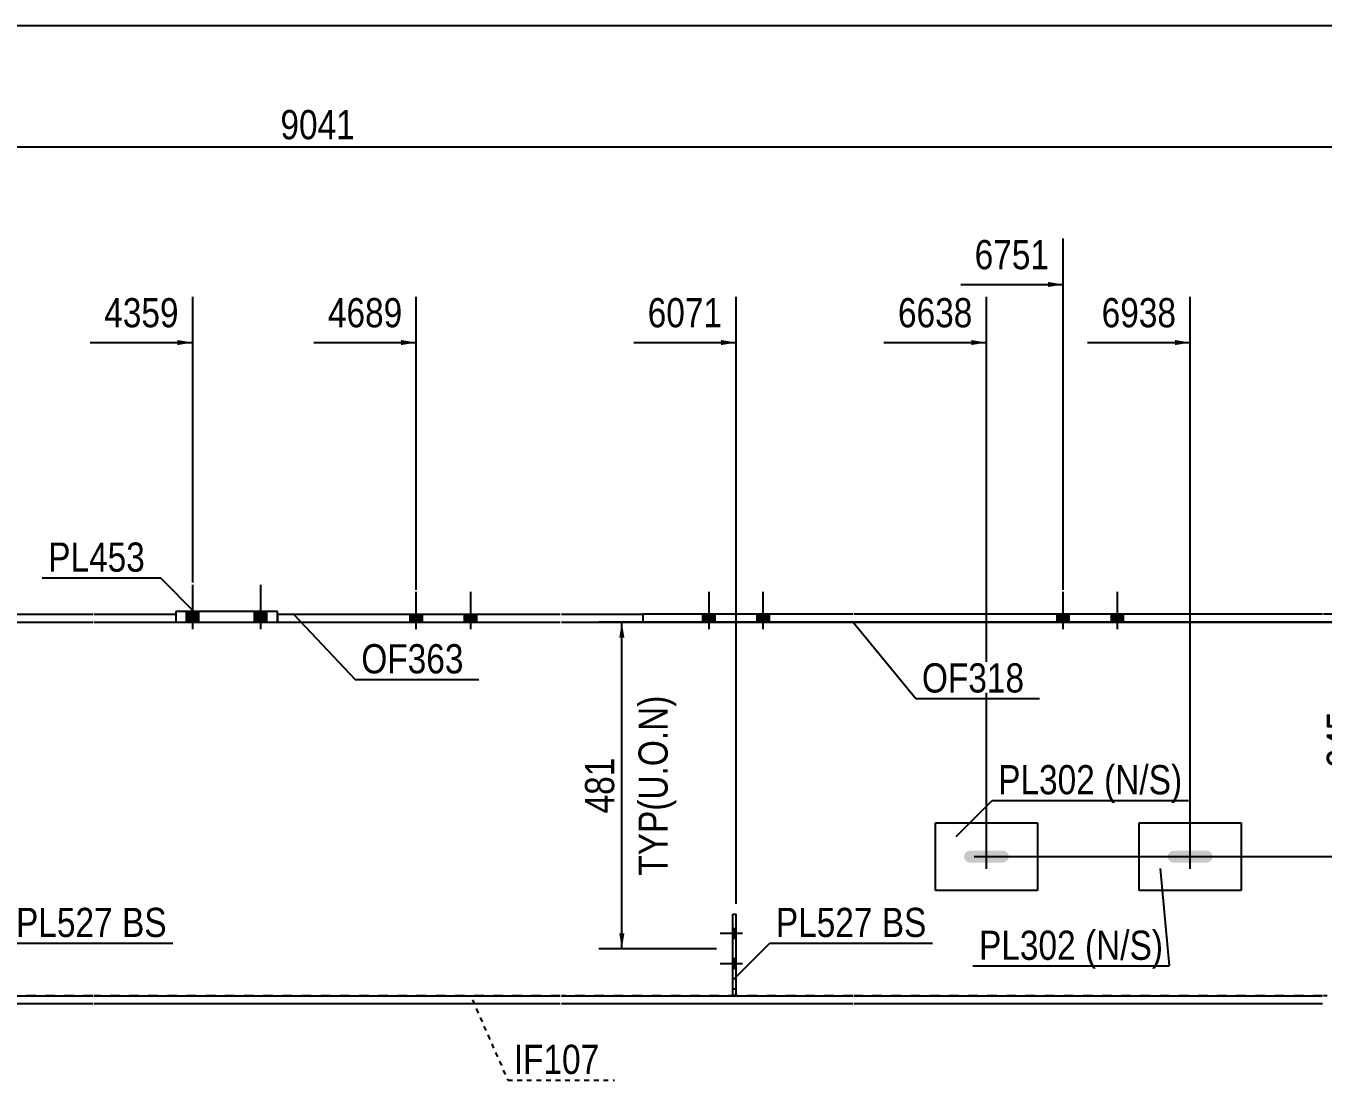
# Model space of a CAD drawing. Header units: millimetres. Extents: x -26 to 377, y -200 to 77.
# Drawn here: x 147.7 to 275, y -26.6 to 76.9 of the extents above; entities that cross this region are included whole.
import ezdxf

# ---------------------------------------------------------------- set-up
doc = ezdxf.new("R2010")
doc.units = ezdxf.units.MM
for name, pattern in [('DXK_LINE_DOT1', [1.8814, 0.9407, -0.9407]), ('DXK_LINE_DOT2', [3.9198, 1.9599, -1.9599]), ('DXK_LINE_DOT4', [0.9408, 0.4704, -0.4704])]:
    doc.linetypes.add(name, pattern=pattern)
doc.styles.add('Arial Narrow', font='ARIALN.TTF', dxfattribs={"height": 0.2})

# ---------------------------------------------------------------- blocks, each defined once
blk = doc.blocks.new('Unknown-627307288-1211')
at = {"color": 5, "linetype": 'Continuous'}
blk.add_line((376.96, 76.87), (-23.04, 76.87), dxfattribs=at)
blk = doc.blocks.new('Part-627307288-1352 - 1232')
at = {"color": 2, "linetype": 'Continuous'}
for p, q in [((123.25, -18.33), (123.25, 18.33)), ((345.4, -18.33), (345.28, -18.33))]:
    blk.add_line(p, q, dxfattribs=at)
at = {"color": 7, "linetype": 'DXK_LINE_DOT1'}
for p, q in [((123.25, 18.33), (131.25, 18.33)), ((131.35, 18.33), (154.28, 18.33)), ((154.38, 18.33), (200.14, 18.33)), ((200.24, 18.33), (228.87, 18.33)), ((228.97, 18.33), (274.98, 18.33)), ((275.08, 18.33), (298.01, 18.33)), ((298.11, 18.33), (321.04, 18.33)), ((321.14, 18.33), (351.23, 18.33)), ((351.23, 18.33), (345.4, -18.33)), ((131.25, -18.33), (123.25, -18.33)), ((154.28, -18.33), (131.35, -18.33)), ((200.14, -18.33), (154.38, -18.33)), ((228.87, -18.33), (200.24, -18.33)), ((274.98, -18.33), (228.97, -18.33)), ((298.01, -18.33), (275.08, -18.33)), ((321.04, -18.33), (298.11, -18.33)), ((345.28, -18.33), (321.14, -18.33))]:
    blk.add_line(p, q, dxfattribs=at)
blk = doc.blocks.new('Part-627307288-1658 - 1232')
at = {"color": 7, "linetype": 'DXK_LINE_DOT1'}
for p, q in [((217.07, -18.31), (217.07, -10.31)), ((217.07, -10.31), (217.41, -10.31)), ((217.41, -18.31), (217.41, -10.31)), ((217.07, -17.65), (217.41, -17.65)), ((217.41, -18.31), (217.07, -18.31))]:
    blk.add_line(p, q, dxfattribs=at)
blk = doc.blocks.new('Part-627307288-1264 - 1232')
at = {"color": 2, "linetype": 'Continuous'}
for p, q in [((172.38, 19.13), (172.38, 18.33)), ((172.38, 19.13), (200.14, 19.13)), ((200.24, 19.13), (208.24, 19.13)), ((208.24, 19.13), (208.24, 18.33)), ((172.38, 18.33), (200.14, 18.33)), ((200.24, 18.33), (208.24, 18.33))]:
    blk.add_line(p, q, dxfattribs=at)
blk = doc.blocks.new('Part-627307288-1570 - 1232')
at = {"color": 2, "linetype": 'Continuous'}
for p, q in [((256.97, -8), (256.97, -1.34)), ((256.97, -1.34), (266.98, -1.34)), ((266.98, -1.34), (266.98, -8)), ((266.98, -8), (256.97, -8))]:
    blk.add_line(p, q, dxfattribs=at)
blk = doc.blocks.new('Part-627307288-1308 - 1232')
at = {"color": 2, "linetype": 'Continuous'}
for p, q in [((68.02, 19.13), (68.02, 18.33)), ((68.02, 19.13), (76.02, 19.13)), ((76.12, 19.13), (99.05, 19.13)), ((99.15, 19.13), (115.15, 19.13)), ((115.25, 19.13), (131.25, 19.13)), ((131.35, 19.13), (154.28, 19.13)), ((154.38, 19.13), (162.38, 19.13)), ((162.38, 19.13), (162.38, 18.33)), ((68.02, 18.33), (76.02, 18.33)), ((76.12, 18.33), (99.05, 18.33)), ((99.15, 18.33), (115.15, 18.33)), ((115.25, 18.33), (131.25, 18.33)), ((131.35, 18.33), (154.28, 18.33)), ((154.38, 18.33), (162.38, 18.33))]:
    blk.add_line(p, q, dxfattribs=at)
blk = doc.blocks.new('Bolt-627307288-1719 - 1232')
at = {"linetype": 'Continuous'}
for points in [[(217.41, -12.7), (217.41, -11.76), (217.07, -11.76), (217.07, -12.7)], [(217.41, -15.65), (217.41, -14.71), (217.07, -14.71), (217.07, -15.65)]]:
    blk.add_hatch(color=3, dxfattribs=at).paths.add_polyline_path(points)
at = {"color": 3, "linetype": 'Continuous'}
for p, q in [((218.04, -12.23), (215.84, -12.23)), ((217.41, -11.76), (217.07, -11.76)), ((217.41, -12.7), (217.07, -12.7)), ((218.04, -15.18), (215.84, -15.18)), ((217.41, -14.71), (217.07, -14.71)), ((217.41, -15.65), (217.07, -15.65))]:
    blk.add_line(p, q, dxfattribs=at)
blk = doc.blocks.new('Part-627307288-1374 - 1232')
at = {"color": 2, "linetype": 'Continuous'}
for p, q in [((208.24, 19.13), (208.24, 18.33)), ((228.87, 19.13), (208.24, 19.13)), ((274.98, 19.13), (228.97, 19.13)), ((298.01, 19.13), (275.08, 19.13)), ((321.04, 19.13), (298.11, 19.13)), ((351.23, 19.13), (321.14, 19.13)), ((351.23, 18.33), (351.23, 19.13)), ((208.24, 18.33), (228.87, 18.33)), ((228.97, 18.33), (274.98, 18.33)), ((275.08, 18.33), (298.01, 18.33)), ((298.11, 18.33), (321.04, 18.33)), ((321.14, 18.33), (351.23, 18.33))]:
    blk.add_line(p, q, dxfattribs=at)
blk = doc.blocks.new('Part-627307288-1592 - 1232')
at = {"color": 2, "linetype": 'Continuous'}
for p, q in [((172.38, 19.4), (162.38, 19.4)), ((162.38, 19.4), (162.38, 18.33)), ((172.38, 18.33), (172.38, 19.4)), ((162.38, 18.33), (172.38, 18.33))]:
    blk.add_line(p, q, dxfattribs=at)
blk = doc.blocks.new('Bolt-627307288-1716 - 1232')
at = {"linetype": 'Continuous'}
for points in [[(163.45, 18.33), (164.65, 18.33), (164.65, 19.4), (163.45, 19.4)], [(163.45, 18.33), (164.65, 18.33), (164.65, 19.4), (163.45, 19.4)], [(170.12, 18.33), (171.32, 18.33), (171.32, 19.4), (170.12, 19.4)], [(170.12, 18.33), (171.32, 18.33), (171.32, 19.4), (170.12, 19.4)]]:
    blk.add_hatch(color=3, dxfattribs=at).paths.add_polyline_path(points)
at = {"color": 3, "linetype": 'Continuous'}
for p, q in [((164.05, 17.67), (164.05, 22)), ((164.05, 17.67), (164.05, 22)), ((170.72, 17.67), (170.72, 22)), ((170.72, 17.67), (170.72, 22)), ((163.45, 18.33), (163.45, 19.4)), ((163.45, 18.33), (163.45, 19.4)), ((164.65, 18.33), (164.65, 19.4)), ((164.65, 18.33), (164.65, 19.4)), ((170.12, 18.33), (170.12, 19.4)), ((170.12, 18.33), (170.12, 19.4)), ((171.32, 18.33), (171.32, 19.4)), ((171.32, 18.33), (171.32, 19.4))]:
    blk.add_line(p, q, dxfattribs=at)
blk = doc.blocks.new('Part-627307288-1636 - 1232')
at = {"color": 2, "linetype": 'Continuous'}
for p, q in [((131.35, -18.33), (154.28, -18.33)), ((154.38, -18.33), (200.14, -18.33)), ((200.24, -18.33), (228.87, -18.33)), ((228.97, -18.33), (274.98, -18.33)), ((154.28, -19.13), (131.35, -19.13)), ((200.14, -19.13), (154.38, -19.13)), ((228.87, -19.13), (200.24, -19.13)), ((274.98, -19.13), (228.97, -19.13))]:
    blk.add_line(p, q, dxfattribs=at)
blk = doc.blocks.new('Part-627307288-1680 - 1232')
at = {"color": 2, "linetype": 'Continuous'}
for p, q in [((217.07, -18.31), (217.07, -10.31)), ((217.07, -10.31), (217.41, -10.31)), ((217.41, -18.31), (217.41, -10.31)), ((217.41, -18.31), (217.07, -18.31))]:
    blk.add_line(p, q, dxfattribs=at)
blk = doc.blocks.new('Bolt-627307288-1707 - 1232')
at = {"linetype": 'Continuous'}
blk.add_hatch(color=3, dxfattribs=at).paths.add_polyline_path([(264, -5.09), (264.13, -4.9), (264.18, -4.67), (264.13, -4.44), (264, -4.25), (263.8, -4.12), (263.58, -4.07), (260.38, -4.07), (260.15, -4.12), (259.95, -4.25), (259.82, -4.44), (259.78, -4.67), (259.82, -4.9), (259.95, -5.09), (260.15, -5.22), (260.38, -5.27), (263.58, -5.27), (263.8, -5.22)])
at = {"color": 3, "linetype": 'Continuous'}
for p, q in [((261.98, -5.87), (261.98, -3.47)), ((260.78, -4.67), (263.18, -4.67))]:
    blk.add_line(p, q, dxfattribs=at)
blk = doc.blocks.new('Bolt-627307288-1714 - 1232')
at = {"linetype": 'Continuous'}
blk.add_hatch(color=3, dxfattribs=at).paths.add_polyline_path([(244, -5.09), (244.13, -4.9), (244.18, -4.67), (244.13, -4.44), (244, -4.25), (243.8, -4.12), (243.58, -4.07), (240.38, -4.07), (240.15, -4.12), (239.95, -4.25), (239.82, -4.44), (239.78, -4.67), (239.82, -4.9), (239.95, -5.09), (240.15, -5.22), (240.38, -5.27), (243.58, -5.27), (243.8, -5.22)])
at = {"color": 3, "linetype": 'Continuous'}
for p, q in [((241.98, -5.87), (241.98, -3.47)), ((240.78, -4.67), (243.18, -4.67))]:
    blk.add_line(p, q, dxfattribs=at)
blk = doc.blocks.new('Bolt-627307288-1718 - 1232')
at = {"color": 3, "linetype": 'DXK_LINE_DOT2'}
for p, q in [((217.41, -11.76), (217.07, -11.76)), ((217.94, -12.23), (217.07, -12.23)), ((217.41, -12.7), (217.07, -12.7)), ((217.41, -14.71), (217.07, -14.71)), ((217.94, -15.18), (217.07, -15.18)), ((217.41, -15.65), (217.07, -15.65))]:
    blk.add_line(p, q, dxfattribs=at)
blk = doc.blocks.new('Part-627307288-1785 - 1232')
at = {"color": 2, "linetype": 'Continuous'}
for p, q in [((236.97, -8), (236.97, -1.34)), ((236.97, -1.34), (246.98, -1.34)), ((246.98, -1.34), (246.98, -8)), ((246.98, -8), (236.97, -8))]:
    blk.add_line(p, q, dxfattribs=at)
blk = doc.blocks.new('Bolt-627307288-6348 - 1232')
at = {"linetype": 'Continuous'}
for points in [[(215.34, 19.13), (214.14, 19.13), (214.14, 18.33), (215.34, 18.33)], [(215.34, 19.13), (214.14, 19.13), (214.14, 18.33), (215.34, 18.33)], [(220.67, 19.13), (219.47, 19.13), (219.47, 18.33), (220.67, 18.33)], [(220.67, 19.13), (219.47, 19.13), (219.47, 18.33), (220.67, 18.33)]]:
    blk.add_hatch(color=3, dxfattribs=at).paths.add_polyline_path(points)
at = {"color": 3, "linetype": 'Continuous'}
for p, q in [((214.74, 17.67), (214.74, 21.33)), ((214.74, 17.67), (214.74, 21.33)), ((220.07, 17.67), (220.07, 21.33)), ((220.07, 17.67), (220.07, 21.33)), ((214.14, 18.33), (214.14, 19.13)), ((214.14, 18.33), (214.14, 19.13)), ((215.34, 18.33), (215.34, 19.13)), ((215.34, 18.33), (215.34, 19.13)), ((219.47, 18.33), (219.47, 19.13)), ((219.47, 18.33), (219.47, 19.13)), ((220.67, 18.33), (220.67, 19.13)), ((220.67, 18.33), (220.67, 19.13))]:
    blk.add_line(p, q, dxfattribs=at)
blk = doc.blocks.new('Bolt-627307288-6349 - 1232')
at = {"linetype": 'Continuous'}
for points in [[(250.11, 19.13), (248.91, 19.13), (248.91, 18.33), (250.11, 18.33)], [(250.11, 19.13), (248.91, 19.13), (248.91, 18.33), (250.11, 18.33)], [(255.44, 19.13), (254.24, 19.13), (254.24, 18.33), (255.44, 18.33)], [(255.44, 19.13), (254.24, 19.13), (254.24, 18.33), (255.44, 18.33)]]:
    blk.add_hatch(color=3, dxfattribs=at).paths.add_polyline_path(points)
at = {"color": 3, "linetype": 'Continuous'}
for p, q in [((249.51, 17.67), (249.51, 21.33)), ((249.51, 17.67), (249.51, 21.33)), ((254.84, 17.67), (254.84, 21.33)), ((254.84, 17.67), (254.84, 21.33)), ((248.91, 18.33), (248.91, 19.13)), ((248.91, 18.33), (248.91, 19.13)), ((250.11, 18.33), (250.11, 19.13)), ((250.11, 18.33), (250.11, 19.13)), ((254.24, 18.33), (254.24, 19.13)), ((254.24, 18.33), (254.24, 19.13)), ((255.44, 18.33), (255.44, 19.13)), ((255.44, 18.33), (255.44, 19.13))]:
    blk.add_line(p, q, dxfattribs=at)
blk = doc.blocks.new('Bolt-627307288-6359 - 1232')
at = {"linetype": 'Continuous'}
for points in [[(186.6, 19.13), (185.4, 19.13), (185.4, 18.33), (186.6, 18.33)], [(186.6, 19.13), (185.4, 19.13), (185.4, 18.33), (186.6, 18.33)], [(191.94, 19.13), (190.74, 19.13), (190.74, 18.33), (191.94, 18.33)], [(191.94, 19.13), (190.74, 19.13), (190.74, 18.33), (191.94, 18.33)]]:
    blk.add_hatch(color=3, dxfattribs=at).paths.add_polyline_path(points)
at = {"color": 3, "linetype": 'Continuous'}
for p, q in [((186, 17.67), (186, 21.33)), ((186, 17.67), (186, 21.33)), ((191.34, 17.67), (191.34, 21.33)), ((191.34, 17.67), (191.34, 21.33)), ((185.4, 18.33), (185.4, 19.13)), ((185.4, 18.33), (185.4, 19.13)), ((186.6, 18.33), (186.6, 19.13)), ((186.6, 18.33), (186.6, 19.13)), ((190.74, 18.33), (190.74, 19.13)), ((190.74, 18.33), (190.74, 19.13)), ((191.94, 18.33), (191.94, 19.13)), ((191.94, 18.33), (191.94, 19.13))]:
    blk.add_line(p, q, dxfattribs=at)
blk = doc.blocks.new('StraightDimension-627307288-9037 - 1232')
at = {"linetype": 'Continuous'}
blk.add_hatch(color=7, dxfattribs=at).paths.add_polyline_path([(240.48, 46.04), (241.98, 45.79), (240.48, 45.54)])
at = {"color": 7, "linetype": 'Continuous'}
for p, q in [((241.98, -3.67), (241.98, 50.29)), ((231.91, 45.79), (241.98, 45.79))]:
    blk.add_line(p, q, dxfattribs=at)
at = {"color": 0}
blk.add_wipeout([(241.2, 46.69), (241.2, 50.89), (232.69, 50.89), (232.69, 46.69)], dxfattribs=at)
at = {"color": 3, "style": 'Arial Narrow'}
blk.add_text('6638', height=2.863, dxfattribs=at).set_placement((233.29, 47.29))
blk = doc.blocks.new('StraightDimension-627307288-9039 - 1232')
at = {"linetype": 'Continuous'}
blk.add_hatch(color=7, dxfattribs=at).paths.add_polyline_path([(184.5, 46.04), (186, 45.79), (184.5, 45.54)])
at = {"color": 7, "linetype": 'Continuous'}
for p, q in [((186, 21.53), (186, 50.29)), ((175.94, 45.79), (186, 45.79))]:
    blk.add_line(p, q, dxfattribs=at)
at = {"color": 0}
blk.add_wipeout([(185.23, 46.69), (185.23, 50.89), (176.72, 50.89), (176.72, 46.69)], dxfattribs=at)
at = {"color": 3, "style": 'Arial Narrow'}
blk.add_text('4689', height=2.863, dxfattribs=at).set_placement((177.32, 47.29))
blk = doc.blocks.new('StraightDimension-627307288-2084 - 1232')
at = {"linetype": 'Continuous'}
for points in [[(205.93, 16.83), (206.18, 18.33), (206.43, 16.83)], [(206.43, -12.21), (206.18, -13.71), (205.93, -12.21)]]:
    blk.add_hatch(color=7, dxfattribs=at).paths.add_polyline_path(points)
at = {"color": 7, "linetype": 'Continuous'}
for p, q in [((282.53, 18.33), (203.93, 18.33)), ((206.18, -13.71), (206.18, 18.33)), ((215.46, -13.71), (203.93, -13.71))]:
    blk.add_line(p, q, dxfattribs=at)
at = {"color": 0, "linetype": 'Continuous'}
blk.add_wipeout([(211.28, 11.77), (207.08, 11.77), (207.08, -7.14), (211.28, -7.14)], dxfattribs=at)
at = {"color": 3, "linetype": 'Continuous', "style": 'Arial Narrow'}
blk.add_text('TYP(U.O.N)', height=2.863, rotation=90.0002, dxfattribs=at).set_placement((210.68, -6.54))
at = {"color": 0}
blk.add_wipeout([(206.03, 5.66), (201.83, 5.66), (201.83, -1.03), (206.03, -1.03)], dxfattribs=at)
at = {"color": 3, "style": 'Arial Narrow'}
blk.add_text('481', height=2.863, rotation=90.0002, dxfattribs=at).set_placement((205.43, -0.43))
blk = doc.blocks.new('StraightDimension-627307288-7084 - 1232')
at = {"color": 7, "linetype": 'Continuous'}
blk.add_line((-1.33, 65), (353.97, 65), dxfattribs=at)
at = {"color": 0}
blk.add_wipeout([(180.58, 65.15), (180.58, 69.35), (172.06, 69.35), (172.06, 65.15)], dxfattribs=at)
at = {"color": 3, "style": 'Arial Narrow'}
blk.add_text('9041', height=2.863, dxfattribs=at).set_placement((172.66, 65.75))
blk = doc.blocks.new('StraightDimension-627307288-5304 - 1232')
at = {"linetype": 'Continuous'}
for points in [[(278.75, 16.83), (279, 18.33), (279.25, 16.83)], [(279.25, -3.17), (279, -4.67), (278.75, -3.17)]]:
    blk.add_hatch(color=7, dxfattribs=at).paths.add_polyline_path(points)
at = {"color": 7, "linetype": 'Continuous'}
for p, q in [((269.67, 18.33), (281.4, 18.33)), ((279, -4.67), (279, 18.33)), ((242.98, -4.67), (281.4, -4.67))]:
    blk.add_line(p, q, dxfattribs=at)
at = {"color": 0}
blk.add_wipeout([(278.85, 10.17), (274.65, 10.17), (274.65, 3.49), (278.85, 3.49)], dxfattribs=at)
at = {"color": 3, "style": 'Arial Narrow'}
blk.add_text('345', height=2.863, rotation=90.0002, dxfattribs=at).set_placement((278.25, 4.09))
blk = doc.blocks.new('StraightDimension-627307288-9035 - 1232')
at = {"linetype": 'Continuous'}
blk.add_hatch(color=7, dxfattribs=at).paths.add_polyline_path([(260.48, 46.04), (261.98, 45.79), (260.48, 45.54)])
at = {"color": 7, "linetype": 'Continuous'}
for p, q in [((261.98, -3.67), (261.98, 50.29)), ((251.91, 45.79), (261.98, 45.79))]:
    blk.add_line(p, q, dxfattribs=at)
at = {"color": 0}
blk.add_wipeout([(261.2, 46.69), (261.2, 50.89), (252.69, 50.89), (252.69, 46.69)], dxfattribs=at)
at = {"color": 3, "style": 'Arial Narrow'}
blk.add_text('6938', height=2.863, dxfattribs=at).set_placement((253.29, 47.29))
blk = doc.blocks.new('StraightDimension-627307288-9036 - 1232')
at = {"linetype": 'Continuous'}
blk.add_hatch(color=7, dxfattribs=at).paths.add_polyline_path([(248.01, 51.74), (249.51, 51.49), (248.01, 51.24)])
at = {"color": 7, "linetype": 'Continuous'}
for p, q in [((249.51, 21.53), (249.51, 55.99)), ((239.45, 51.49), (249.51, 51.49))]:
    blk.add_line(p, q, dxfattribs=at)
at = {"color": 0}
blk.add_wipeout([(248.73, 52.39), (248.73, 56.59), (240.22, 56.59), (240.22, 52.39)], dxfattribs=at)
at = {"color": 3, "style": 'Arial Narrow'}
blk.add_text('6751', height=2.863, dxfattribs=at).set_placement((240.82, 52.99))
blk = doc.blocks.new('StraightDimension-627307288-9038 - 1232')
at = {"linetype": 'Continuous'}
blk.add_hatch(color=7, dxfattribs=at).paths.add_polyline_path([(215.91, 46.04), (217.41, 45.79), (215.91, 45.54)])
at = {"color": 7, "linetype": 'Continuous'}
for p, q in [((217.41, -9.31), (217.41, 50.29)), ((207.35, 45.79), (217.41, 45.79))]:
    blk.add_line(p, q, dxfattribs=at)
at = {"color": 0}
blk.add_wipeout([(216.63, 46.69), (216.63, 50.89), (208.12, 50.89), (208.12, 46.69)], dxfattribs=at)
at = {"color": 3, "style": 'Arial Narrow'}
blk.add_text('6071', height=2.863, dxfattribs=at).set_placement((208.72, 47.29))
blk = doc.blocks.new('StraightDimension-627307288-9040 - 1232')
at = {"linetype": 'Continuous'}
blk.add_hatch(color=7, dxfattribs=at).paths.add_polyline_path([(162.55, 46.04), (164.05, 45.79), (162.55, 45.54)])
at = {"color": 7, "linetype": 'Continuous'}
for p, q in [((164.05, 22.23), (164.05, 50.29)), ((153.99, 45.79), (164.05, 45.79))]:
    blk.add_line(p, q, dxfattribs=at)
at = {"color": 0}
blk.add_wipeout([(163.28, 46.69), (163.28, 50.89), (154.76, 50.89), (154.76, 46.69)], dxfattribs=at)
at = {"color": 3, "style": 'Arial Narrow'}
blk.add_text('4359', height=2.863, dxfattribs=at).set_placement((155.36, 47.29))
blk = doc.blocks.new('Mark-627307288-1259 - 1232')
at = {"color": 0}
blk.add_wipeout([(190.65, 13.32), (190.65, 16.32), (180.6, 16.32), (180.6, 13.32)], dxfattribs=at)
blk.add_wipeout([(190.65, 13.32), (190.65, 16.32), (180.6, 16.32), (180.6, 13.32)], dxfattribs=at)
at = {"color": 7, "linetype": 'Continuous'}
for p, q in [((174, 19.08), (180, 12.72)), ((180, 12.72), (192.15, 12.72))]:
    blk.add_line(p, q, dxfattribs=at)
at = {"color": 3, "style": 'Arial Narrow'}
blk.add_text('OF363', height=2.863, dxfattribs=at).set_placement((180.6, 13.32))
blk = doc.blocks.new('Mark-627307288-1566 - 1232')
at = {"color": 0}
for points in [[(250.75, -14.8), (250.75, -11.8), (241.25, -11.8), (241.25, -14.8)], [(259.31, -14.8), (259.31, -11.8), (251.65, -11.8), (251.65, -14.8)]]:
    blk.add_wipeout(points, dxfattribs=at)
for points in [[(250.75, -14.8), (250.75, -11.8), (241.25, -11.8), (241.25, -14.8)], [(259.31, -14.8), (259.31, -11.8), (251.65, -11.8), (251.65, -14.8)]]:
    blk.add_wipeout(points, dxfattribs=at)
at = {"color": 7, "linetype": 'Continuous'}
for p in [(259.04, -5.83), (240.65, -15.4)]:
    blk.add_line(p, (259.91, -15.4), dxfattribs=at)
at = {"color": 3, "style": 'Arial Narrow'}
for s, p in [('PL302', (241.25, -14.8)), ('(N/', (251.65, -14.8)), ('S)', (256.03, -14.8))]:
    blk.add_text(s, height=2.863, dxfattribs=at).set_placement(p)
blk = doc.blocks.new('Mark-627307288-1282 - 1232')
at = {"color": 0}
blk.add_wipeout([(203.97, -26), (203.97, -23), (195.57, -23), (195.57, -26)], dxfattribs=at)
blk.add_wipeout([(203.97, -26), (203.97, -23), (195.57, -23), (195.57, -26)], dxfattribs=at)
at = {"color": 7, "linetype": 'DXK_LINE_DOT4'}
for p, q in [((191.51, -18.73), (194.97, -26.6)), ((194.97, -26.6), (205.47, -26.6))]:
    blk.add_line(p, q, dxfattribs=at)
at = {"color": 3, "style": 'Arial Narrow'}
blk.add_text('IF107', height=2.863, dxfattribs=at).set_placement((195.57, -26))
blk = doc.blocks.new('Mark-627307288-1370 - 1232')
at = {"color": 0}
blk.add_wipeout([(245.69, 11.44), (245.69, 14.44), (235.64, 14.44), (235.64, 11.44)], dxfattribs=at)
blk.add_wipeout([(245.69, 11.44), (245.69, 14.44), (235.64, 14.44), (235.64, 11.44)], dxfattribs=at)
at = {"color": 7, "linetype": 'Continuous'}
for p, q in [((228.88, 18.33), (235.04, 10.84)), ((235.04, 10.84), (247.19, 10.84))]:
    blk.add_line(p, q, dxfattribs=at)
at = {"color": 3, "style": 'Arial Narrow'}
blk.add_text('OF318', height=2.863, dxfattribs=at).set_placement((235.64, 11.44))
blk = doc.blocks.new('Mark-627307288-1588 - 1232')
at = {"color": 7, "linetype": 'Continuous'}
blk.add_line((164.4, 19.17), (160.87, 22.7), dxfattribs=at)
at = {"color": 0}
blk.add_wipeout([(159.37, 23.3), (159.37, 26.3), (149.86, 26.3), (149.86, 23.3)], dxfattribs=at)
blk.add_wipeout([(159.37, 23.3), (159.37, 26.3), (149.86, 26.3), (149.86, 23.3)], dxfattribs=at)
at = {"color": 7, "linetype": 'Continuous'}
blk.add_line((149.26, 22.7), (160.87, 22.7), dxfattribs=at)
at = {"color": 3, "style": 'Arial Narrow'}
blk.add_text('PL453', height=2.863, dxfattribs=at).set_placement((149.86, 23.3))
blk = doc.blocks.new('Mark-627307288-1781 - 1232')
at = {"color": 0}
for points in [[(252.63, 1.45), (252.63, 4.45), (243.13, 4.45), (243.13, 1.45)], [(261.2, 1.45), (261.2, 4.45), (253.53, 4.45), (253.53, 1.45)]]:
    blk.add_wipeout(points, dxfattribs=at)
for points in [[(252.63, 1.45), (252.63, 4.45), (243.13, 4.45), (243.13, 1.45)], [(261.2, 1.45), (261.2, 4.45), (253.53, 4.45), (253.53, 1.45)]]:
    blk.add_wipeout(points, dxfattribs=at)
at = {"color": 7, "linetype": 'Continuous'}
for p, q in [((238.99, -2.69), (242.53, 0.85)), ((242.53, 0.85), (261.8, 0.85))]:
    blk.add_line(p, q, dxfattribs=at)
at = {"color": 3, "style": 'Arial Narrow'}
for s, p in [('PL302', (243.13, 1.45)), ('(N/', (253.53, 1.45)), ('S)', (257.91, 1.45))]:
    blk.add_text(s, height=2.863, dxfattribs=at).set_placement(p)
blk = doc.blocks.new('MarkSet-627307288-2238 - 1232')
at = {"color": 0}
for points in [[(230.8, -12.56), (230.8, -9.56), (221.3, -9.56), (221.3, -12.56)], [(236.08, -12.56), (236.08, -9.56), (231.7, -9.56), (231.7, -12.56)]]:
    blk.add_wipeout(points, dxfattribs=at)
for points in [[(230.8, -12.56), (230.8, -9.56), (221.3, -9.56), (221.3, -12.56)], [(236.08, -12.56), (236.08, -9.56), (231.7, -9.56), (231.7, -12.56)]]:
    blk.add_wipeout(points, dxfattribs=at)
at = {"color": 7, "linetype": 'Continuous'}
for p, q in [((217.16, -16.69), (220.7, -13.16)), ((220.7, -13.16), (236.68, -13.16))]:
    blk.add_line(p, q, dxfattribs=at)
at = {"color": 3, "style": 'Arial Narrow'}
for s, p in [('PL527', (221.3, -12.56)), ('BS', (231.7, -12.56))]:
    blk.add_text(s, height=2.863, dxfattribs=at).set_placement(p)
blk = doc.blocks.new('MarkSet-627307288-2275 - 1232')
at = {"color": 0}
for points in [[(156.21, -12.56), (156.21, -9.56), (146.7, -9.56), (146.7, -12.56)], [(161.49, -12.56), (161.49, -9.56), (157.11, -9.56), (157.11, -12.56)]]:
    blk.add_wipeout(points, dxfattribs=at)
for points in [[(156.21, -12.56), (156.21, -9.56), (146.7, -9.56), (146.7, -12.56)], [(161.49, -12.56), (161.49, -9.56), (157.11, -9.56), (157.11, -12.56)]]:
    blk.add_wipeout(points, dxfattribs=at)
at = {"color": 7, "linetype": 'Continuous'}
for p, q in [((142.57, -16.69), (146.1, -13.16)), ((146.1, -13.16), (162.09, -13.16))]:
    blk.add_line(p, q, dxfattribs=at)
at = {"color": 3, "style": 'Arial Narrow'}
for s, p in [('PL527', (146.7, -12.56)), ('BS', (157.11, -12.56))]:
    blk.add_text(s, height=2.863, dxfattribs=at).set_placement(p)

msp = doc.modelspace()

# ---------------------------------------------------------------- block references
for name in ['Unknown-627307288-1211', 'Bolt-627307288-1716 - 1232', 'Bolt-627307288-6359 - 1232', 'Bolt-627307288-6348 - 1232', 'Bolt-627307288-6349 - 1232', 'Part-627307288-1308 - 1232', 'Part-627307288-1592 - 1232', 'Part-627307288-1264 - 1232', 'Part-627307288-1374 - 1232', 'Part-627307288-1352 - 1232', 'Part-627307288-1785 - 1232', 'Part-627307288-1570 - 1232', 'Bolt-627307288-1714 - 1232', 'Bolt-627307288-1707 - 1232', 'Part-627307288-1658 - 1232', 'Part-627307288-1680 - 1232', 'Bolt-627307288-1719 - 1232', 'Bolt-627307288-1718 - 1232', 'Part-627307288-1636 - 1232']:
    msp.add_blockref(name, (0, 0))

# ---------------------------------------------------------------- next in the draw order: block references
for name in ['StraightDimension-627307288-9039 - 1232', 'StraightDimension-627307288-9037 - 1232', 'Mark-627307288-1259 - 1232', 'MarkSet-627307288-2275 - 1232', 'Mark-627307288-1282 - 1232']:
    msp.add_blockref(name, (0, 0))

# ---------------------------------------------------------------- next in the draw order: block references
for name in ['StraightDimension-627307288-7084 - 1232', 'StraightDimension-627307288-2084 - 1232']:
    msp.add_blockref(name, (0, 0))

# ---------------------------------------------------------------- next in the draw order: block references
for name in ['StraightDimension-627307288-9036 - 1232', 'StraightDimension-627307288-9040 - 1232', 'StraightDimension-627307288-9038 - 1232', 'StraightDimension-627307288-5304 - 1232', 'Mark-627307288-1566 - 1232']:
    msp.add_blockref(name, (0, 0))

# ---------------------------------------------------------------- next in the draw order: block references
for name in ['StraightDimension-627307288-9035 - 1232', 'Mark-627307288-1588 - 1232', 'Mark-627307288-1370 - 1232', 'MarkSet-627307288-2238 - 1232']:
    msp.add_blockref(name, (0, 0))

# ---------------------------------------------------------------- next in the draw order: block references
msp.add_blockref('Mark-627307288-1781 - 1232', (0, 0))

doc.saveas('drawing.dxf')
